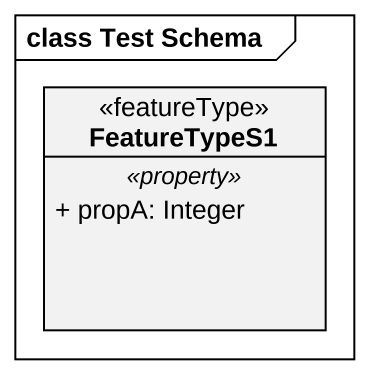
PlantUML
@startuml
mainframe class Test Schema
hide circle
hide empty members
skinparam classAttributeIconSize 0
class FeatureTypeS1 <<featureType>> {
  .. <<property>> ..
  + propA: Integer
}
@enduml
